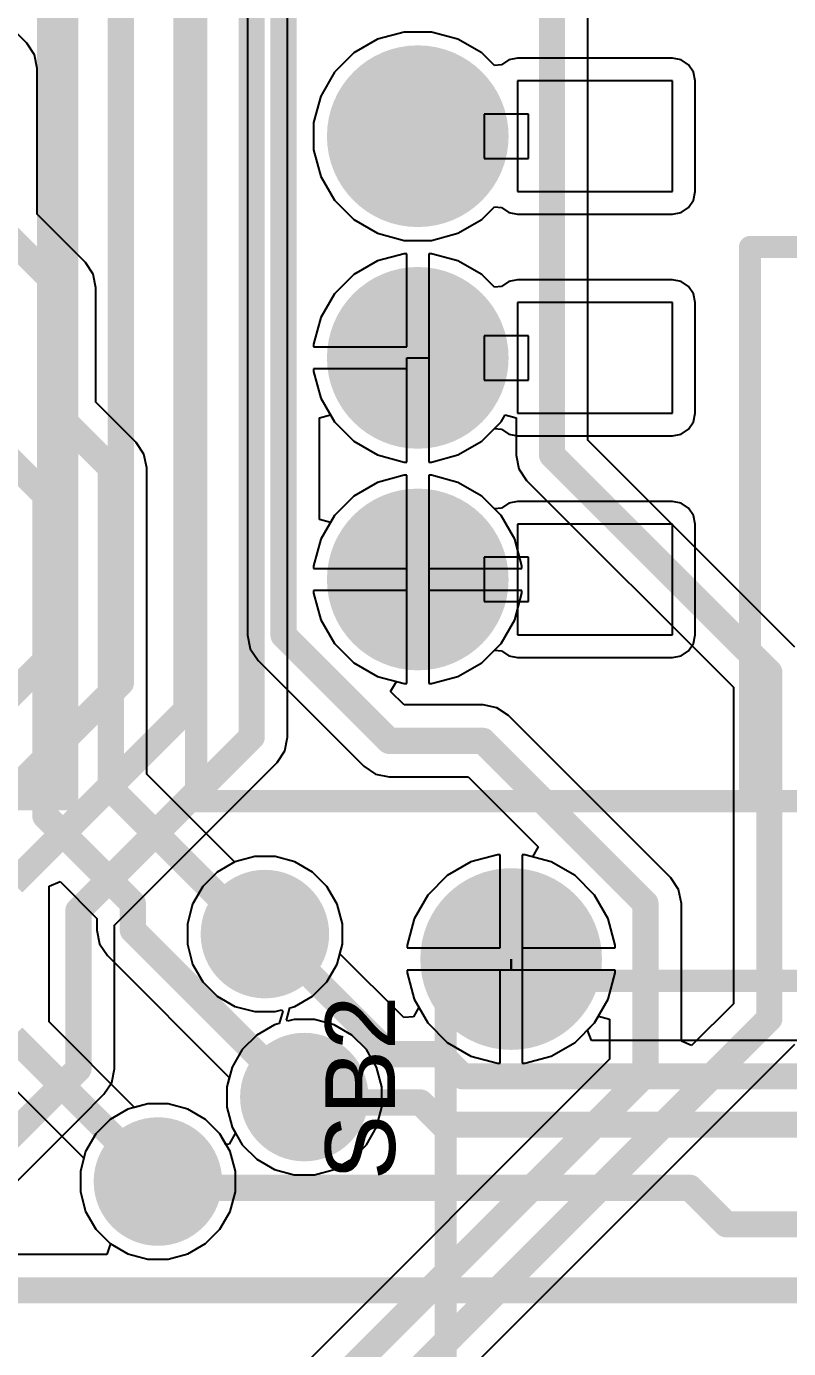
# Model space of a CAD drawing. Header units: inches. Extents: x -0.01 to 4.3, y -0.01 to 7.88.
# Drawn here: x 3.334 to 3.678, y 5.09 to 5.687 of the extents above; entities that cross this region are included whole.
import ezdxf

# ---------------------------------------------------------------- set-up
doc = ezdxf.new("R2010")
doc.units = ezdxf.units.IN
doc.header["$MEASUREMENT"] = 0
for name, color, linetype in [('Bottom Layer', 5, 'Continuous'), ('Bottom Solder', 6, 'Continuous'), ('Multi-Layer', 9, 'Continuous'), ('Pad Holes', 156, 'Continuous'), ('Top Layer', 1, 'Continuous'), ('Top Overlay', 2, 'Continuous'), ('Top Solder', 216, 'Continuous'), ('Via Holes', 16, 'Continuous')]:
    doc.layers.add(name, color=color, linetype=linetype)
doc.styles.add('Arial', font='', dxfattribs={"height": 0.2})
doc.styles.get('Arial').set_extended_font_data('Arial')

# ---------------------------------------------------------------- blocks, each defined once
blk = doc.blocks.new('B______7')
at = {"layer": 'Bottom Layer'}
h = blk.add_hatch(color=5, dxfattribs=at)
edge = h.paths.add_edge_path()
edge.add_arc((-0.12795, 0.08858), 0.037, 0, 360)
h = blk.add_hatch(color=5, dxfattribs=at)
edge = h.paths.add_edge_path()
edge.add_arc((0.12795, 0.08858), 0.037, 0, 360)
h = blk.add_hatch(color=5, dxfattribs=at)
edge = h.paths.add_edge_path()
edge.add_arc((-0.12795, -0.08858), 0.037, 0, 360)
h = blk.add_hatch(color=5, dxfattribs=at)
edge = h.paths.add_edge_path()
edge.add_arc((0.12795, -0.08858), 0.037, 0, 360)
at = {"layer": 'Bottom Solder'}
h = blk.add_hatch(color=6, dxfattribs=at)
edge = h.paths.add_edge_path()
edge.add_arc((-0.12795, 0.08858), 0.041, 0, 360)
h = blk.add_hatch(color=6, dxfattribs=at)
edge = h.paths.add_edge_path()
edge.add_arc((0.12795, 0.08858), 0.041, 0, 360)
h = blk.add_hatch(color=6, dxfattribs=at)
edge = h.paths.add_edge_path()
edge.add_arc((-0.12795, -0.08858), 0.041, 0, 360)
h = blk.add_hatch(color=6, dxfattribs=at)
edge = h.paths.add_edge_path()
edge.add_arc((0.12795, -0.08858), 0.041, 0, 360)
at = {"layer": 'Multi-Layer'}
h = blk.add_hatch(color=9, dxfattribs=at)
edge = h.paths.add_edge_path()
edge.add_arc((-0.12795, 0.08858), 0.037, 0, 360)
h = blk.add_hatch(color=9, dxfattribs=at)
edge = h.paths.add_edge_path()
edge.add_arc((0.12795, 0.08858), 0.037, 0, 360)
h = blk.add_hatch(color=9, dxfattribs=at)
edge = h.paths.add_edge_path()
edge.add_arc((-0.12795, -0.08858), 0.037, 0, 360)
h = blk.add_hatch(color=9, dxfattribs=at)
edge = h.paths.add_edge_path()
edge.add_arc((0.12795, -0.08858), 0.037, 0, 360)
at = {"layer": 'Pad Holes'}
h = blk.add_hatch(color=7, dxfattribs=at)
edge = h.paths.add_edge_path()
edge.add_arc((-0.12795, 0.08858), 0.02, 0, 360)
h = blk.add_hatch(color=7, dxfattribs=at)
edge = h.paths.add_edge_path()
edge.add_arc((0.12795, 0.08858), 0.02, 0, 360)
h = blk.add_hatch(color=7, dxfattribs=at)
edge = h.paths.add_edge_path()
edge.add_arc((-0.12795, -0.08858), 0.02, 0, 360)
h = blk.add_hatch(color=7, dxfattribs=at)
edge = h.paths.add_edge_path()
edge.add_arc((0.12795, -0.08858), 0.02, 0, 360)
at = {"layer": 'Top Layer'}
h = blk.add_hatch(color=1, dxfattribs=at)
edge = h.paths.add_edge_path()
edge.add_arc((-0.12795, 0.08858), 0.037, 0, 360)
h = blk.add_hatch(color=1, dxfattribs=at)
edge = h.paths.add_edge_path()
edge.add_arc((0.12795, 0.08858), 0.037, 0, 360)
h = blk.add_hatch(color=1, dxfattribs=at)
edge = h.paths.add_edge_path()
edge.add_arc((-0.12795, -0.08858), 0.037, 0, 360)
h = blk.add_hatch(color=1, dxfattribs=at)
edge = h.paths.add_edge_path()
edge.add_arc((0.12795, -0.08858), 0.037, 0, 360)
at = {"layer": 'Top Solder'}
h = blk.add_hatch(color=216, dxfattribs=at)
edge = h.paths.add_edge_path()
edge.add_arc((-0.12795, 0.08858), 0.041, 0, 360)
h = blk.add_hatch(color=216, dxfattribs=at)
edge = h.paths.add_edge_path()
edge.add_arc((0.12795, 0.08858), 0.041, 0, 360)
h = blk.add_hatch(color=216, dxfattribs=at)
edge = h.paths.add_edge_path()
edge.add_arc((-0.12795, -0.08858), 0.041, 0, 360)
h = blk.add_hatch(color=216, dxfattribs=at)
edge = h.paths.add_edge_path()
edge.add_arc((0.12795, -0.08858), 0.041, 0, 360)
at = {"layer": 'Top Overlay'}
for points in [[(-0.11811, -0.11811, 0.01, 0.01, 0), (-0.11811, 0.11811, 0.01, 0.01, 0)], [(0.11811, 0.11811, 0.01, 0.01, 0), (-0.11811, 0.11811, 0.01, 0.01, 0)], [(0.11811, -0.11811, 0.01, 0.01, 0), (0.11811, 0.11811, 0.01, 0.01, 0)], [(0.11811, -0.11811, 0.01, 0.01, 0), (-0.11811, -0.11811, 0.01, 0.01, 0)]]:
    blk.add_lwpolyline(points, format="xyseb", dxfattribs=at)
for points in [[(-0.12061, 0.11811, 0.005, 0.005, 1), (-0.11561, 0.11811, 0.005, 0.005, 1)], [(-0.12061, 0.11811, 0.005, 0.005, 1), (-0.11561, 0.11811, 0.005, 0.005, 1)], [(0.11561, 0.11811, 0.005, 0.005, 1), (0.12061, 0.11811, 0.005, 0.005, 1)], [(0.11561, 0.11811, 0.005, 0.005, 1), (0.12061, 0.11811, 0.005, 0.005, 1)], [(-0.12061, -0.11811, 0.005, 0.005, 1), (-0.11561, -0.11811, 0.005, 0.005, 1)], [(-0.12061, -0.11811, 0.005, 0.005, 1), (-0.11561, -0.11811, 0.005, 0.005, 1)], [(0.11561, -0.11811, 0.005, 0.005, 1), (0.12061, -0.11811, 0.005, 0.005, 1)], [(0.11561, -0.11811, 0.005, 0.005, 1), (0.12061, -0.11811, 0.005, 0.005, 1)]]:
    blk.add_lwpolyline(points, format="xyseb", close=True, dxfattribs=at)
blk = doc.blocks.new('B___P____31')
at = {"layer": 'Bottom Layer'}
h = blk.add_hatch(color=5, dxfattribs=at)
edge = h.paths.add_edge_path()
edge.add_arc((0.3, 0.95), 0.037, 0, 360)
h = blk.add_hatch(color=5, dxfattribs=at)
edge = h.paths.add_edge_path()
edge.add_arc((0.3, 0.85), 0.037, 0, 360)
h = blk.add_hatch(color=5, dxfattribs=at)
edge = h.paths.add_edge_path()
edge.add_arc((0.3, 0.75), 0.037, 0, 360)
at = {"layer": 'Bottom Solder'}
h = blk.add_hatch(color=6, dxfattribs=at)
edge = h.paths.add_edge_path()
edge.add_arc((0.3, 0.95), 0.041, 0, 360)
h = blk.add_hatch(color=6, dxfattribs=at)
edge = h.paths.add_edge_path()
edge.add_arc((0.3, 0.85), 0.041, 0, 360)
h = blk.add_hatch(color=6, dxfattribs=at)
edge = h.paths.add_edge_path()
edge.add_arc((0.3, 0.75), 0.041, 0, 360)
at = {"layer": 'Multi-Layer'}
h = blk.add_hatch(color=9, dxfattribs=at)
edge = h.paths.add_edge_path()
edge.add_arc((0.3, 0.95), 0.037, 0, 360)
h = blk.add_hatch(color=9, dxfattribs=at)
edge = h.paths.add_edge_path()
edge.add_arc((0.3, 0.85), 0.037, 0, 360)
h = blk.add_hatch(color=9, dxfattribs=at)
edge = h.paths.add_edge_path()
edge.add_arc((0.3, 0.75), 0.037, 0, 360)
at = {"layer": 'Pad Holes'}
h = blk.add_hatch(color=7, dxfattribs=at)
edge = h.paths.add_edge_path()
edge.add_arc((0.3, 0.95), 0.02, 0, 360)
h = blk.add_hatch(color=7, dxfattribs=at)
edge = h.paths.add_edge_path()
edge.add_arc((0.3, 0.85), 0.02, 0, 360)
h = blk.add_hatch(color=7, dxfattribs=at)
edge = h.paths.add_edge_path()
edge.add_arc((0.3, 0.75), 0.02, 0, 360)
at = {"layer": 'Top Layer'}
h = blk.add_hatch(color=1, dxfattribs=at)
edge = h.paths.add_edge_path()
edge.add_arc((0.3, 0.95), 0.037, 0, 360)
h = blk.add_hatch(color=1, dxfattribs=at)
edge = h.paths.add_edge_path()
edge.add_arc((0.3, 0.85), 0.037, 0, 360)
h = blk.add_hatch(color=1, dxfattribs=at)
edge = h.paths.add_edge_path()
edge.add_arc((0.3, 0.75), 0.037, 0, 360)
at = {"layer": 'Top Solder'}
h = blk.add_hatch(color=216, dxfattribs=at)
edge = h.paths.add_edge_path()
edge.add_arc((0.3, 0.95), 0.041, 0, 360)
h = blk.add_hatch(color=216, dxfattribs=at)
edge = h.paths.add_edge_path()
edge.add_arc((0.3, 0.85), 0.041, 0, 360)
h = blk.add_hatch(color=216, dxfattribs=at)
edge = h.paths.add_edge_path()
edge.add_arc((0.3, 0.75), 0.041, 0, 360)
at = {"layer": 'Bottom Layer'}
for p, q in [((0.255, 0.975), (0.185, 0.975)), ((0.185, 0.975), (0.185, 0.925)), ((0.255, 0.925), (0.255, 0.975)), ((0.27, 0.96), (0.25, 0.96)), ((0.25, 0.96), (0.25, 0.94)), ((0.27, 0.94), (0.27, 0.96)), ((0.25, 0.94), (0.27, 0.94)), ((0.185, 0.925), (0.255, 0.925)), ((0.255, 0.875), (0.185, 0.875)), ((0.185, 0.875), (0.185, 0.825)), ((0.255, 0.825), (0.255, 0.875)), ((0.27, 0.86), (0.25, 0.86)), ((0.25, 0.86), (0.25, 0.84)), ((0.27, 0.84), (0.27, 0.86)), ((0.25, 0.84), (0.27, 0.84)), ((0.185, 0.825), (0.255, 0.825)), ((0.255, 0.775), (0.185, 0.775)), ((0.185, 0.775), (0.185, 0.725)), ((0.255, 0.725), (0.255, 0.775)), ((0.27, 0.76), (0.25, 0.76)), ((0.25, 0.76), (0.25, 0.74)), ((0.27, 0.74), (0.27, 0.76)), ((0.25, 0.74), (0.27, 0.74)), ((0.185, 0.725), (0.255, 0.725))]:
    blk.add_line(p, q, dxfattribs=at)
at = {"layer": 'Top Overlay'}
for points in [[(0.4, 1.05, 0.01, 0.01, 0), (-0.4, 1.05, 0.01, 0.01, 0)], [(0.15, 1.05, 0.01, 0.01, 0), (-0.15, 1.05, 0.01, 0.01, 0)], [(0.15, 1.05, 0.01, 0.01, 0), (0.15, 0.8, 0.01, 0.01, 0)], [(0.4, 1.05, 0.01, 0.01, 0), (0.4, -1.05, 0.01, 0.01, 0)], [(0.15, 0.8, 0.01, 0.01, 0), (-0.15, 0.8, 0.01, 0.01, 0)]]:
    blk.add_lwpolyline(points, format="xyseb", dxfattribs=at)
for points in [[(0.1475, 1.05, 0.005, 0.005, 1), (0.1525, 1.05, 0.005, 0.005, 1)], [(0.1475, 1.05, 0.005, 0.005, 1), (0.1525, 1.05, 0.005, 0.005, 1)], [(0.3975, 1.05, 0.005, 0.005, 1), (0.4025, 1.05, 0.005, 0.005, 1)], [(0.3975, 1.05, 0.005, 0.005, 1), (0.4025, 1.05, 0.005, 0.005, 1)], [(0.1475, 0.8, 0.005, 0.005, 1), (0.1525, 0.8, 0.005, 0.005, 1)], [(0.1475, 0.8, 0.005, 0.005, 1), (0.1525, 0.8, 0.005, 0.005, 1)]]:
    blk.add_lwpolyline(points, format="xyseb", close=True, dxfattribs=at)
blk = doc.blocks.new('B___P____32')
at = {"layer": 'Top Overlay'}
for points in [[(0.4, 1.05, 0.01, 0.01, 0), (-0.4, 1.05, 0.01, 0.01, 0)], [(-0.4, 1.05, 0.01, 0.01, 0), (-0.4, -1.05, 0.01, 0.01, 0)]]:
    blk.add_lwpolyline(points, format="xyseb", dxfattribs=at)
blk.add_lwpolyline([(-0.4025, 1.05, 0.005, 0.005, 1), (-0.3975, 1.05, 0.005, 0.005, 1)], format="xyseb", close=True, dxfattribs=at)
blk.add_lwpolyline([(-0.4025, 1.05, 0.005, 0.005, 1), (-0.3975, 1.05, 0.005, 0.005, 1)], format="xyseb", close=True, dxfattribs=at)

msp = doc.modelspace()

# ---------------------------------------------------------------- hatches: boundary and pattern name
at = {"layer": 'Bottom Layer'}
h = msp.add_hatch(color=5, dxfattribs=at)
edge = h.paths.add_edge_path()
edge.add_arc((3.442, 5.277), 0.025, 0, 360)
h = msp.add_hatch(color=5, dxfattribs=at)
edge = h.paths.add_edge_path()
edge.add_arc((3.45979, 5.20345), 0.025, 0, 360)
h = msp.add_hatch(color=5, dxfattribs=at)
edge = h.paths.add_edge_path()
edge.add_arc((3.3937, 5.16535), 0.025, 0, 360)
at = {"layer": 'Bottom Solder'}
h = msp.add_hatch(color=6, dxfattribs=at)
edge = h.paths.add_edge_path()
edge.add_arc((3.442, 5.277), 0.029, 0, 360)
h = msp.add_hatch(color=6, dxfattribs=at)
edge = h.paths.add_edge_path()
edge.add_arc((3.45979, 5.20345), 0.029, 0, 360)
h = msp.add_hatch(color=6, dxfattribs=at)
edge = h.paths.add_edge_path()
edge.add_arc((3.3937, 5.16535), 0.029, 0, 360)
at = {"layer": 'Top Layer'}
h = msp.add_hatch(color=1, dxfattribs=at)
edge = h.paths.add_edge_path()
edge.add_arc((3.442, 5.277), 0.025, 0, 360)
h = msp.add_hatch(color=1, dxfattribs=at)
edge = h.paths.add_edge_path()
edge.add_arc((3.45979, 5.20345), 0.025, 0, 360)
h = msp.add_hatch(color=1, dxfattribs=at)
edge = h.paths.add_edge_path()
edge.add_arc((3.3937, 5.16535), 0.025, 0, 360)
at = {"layer": 'Top Solder'}
h = msp.add_hatch(color=216, dxfattribs=at)
edge = h.paths.add_edge_path()
edge.add_arc((3.442, 5.277), 0.029, 0, 360)
h = msp.add_hatch(color=216, dxfattribs=at)
edge = h.paths.add_edge_path()
edge.add_arc((3.45979, 5.20345), 0.029, 0, 360)
h = msp.add_hatch(color=216, dxfattribs=at)
edge = h.paths.add_edge_path()
edge.add_arc((3.3937, 5.16535), 0.029, 0, 360)
at = {"layer": 'Via Holes'}
h = msp.add_hatch(color=7, dxfattribs=at)
edge = h.paths.add_edge_path()
edge.add_arc((3.442, 5.277), 0.014, 0, 360)
h = msp.add_hatch(color=7, dxfattribs=at)
edge = h.paths.add_edge_path()
edge.add_arc((3.45979, 5.20345), 0.014, 0, 360)
h = msp.add_hatch(color=7, dxfattribs=at)
edge = h.paths.add_edge_path()
edge.add_arc((3.3937, 5.16535), 0.014, 0, 360)

# ---------------------------------------------------------------- linework, layer by layer
at = {"layer": 'Bottom Layer'}
for p, q in [((3.45227, 5.3659), (3.45227, 6.55534)), ((3.49286, 5.6808), (3.48214, 5.67461)), ((3.50481, 5.684), (3.49286, 5.6808)), ((3.51719, 5.684), (3.50481, 5.684)), ((3.52914, 5.6808), (3.51719, 5.684)), ((3.53986, 5.67461), (3.52914, 5.6808)), ((3.48214, 5.67461), (3.47339, 5.66586)), ((3.54558, 5.66889), (3.53986, 5.67461)), ((3.54879, 5.66921), (3.54558, 5.66889)), ((3.5521, 5.67142), (3.54879, 5.66921)), ((3.556, 5.6722), (3.5521, 5.67142)), ((3.626, 5.6722), (3.556, 5.6722)), ((3.6299, 5.67142), (3.626, 5.6722)), ((3.63321, 5.66921), (3.6299, 5.67142)), ((3.63542, 5.6659), (3.63321, 5.66921)), ((3.47339, 5.66586), (3.4672, 5.65514)), ((3.6362, 5.662), (3.63542, 5.6659)), ((3.6362, 5.612), (3.6362, 5.662)), ((3.4672, 5.65514), (3.464, 5.64319)), ((3.464, 5.64319), (3.464, 5.63081)), ((3.464, 5.63081), (3.4672, 5.61886)), ((3.4672, 5.61886), (3.47339, 5.60814)), ((3.47339, 5.60814), (3.48214, 5.59939)), ((3.63321, 5.60479), (3.63542, 5.6081)), ((3.63542, 5.6081), (3.6362, 5.612)), ((3.53986, 5.59939), (3.54558, 5.60511)), ((3.54558, 5.60511), (3.54879, 5.60479)), ((3.54879, 5.60479), (3.5521, 5.60258)), ((3.5521, 5.60258), (3.556, 5.6018)), ((3.556, 5.6018), (3.626, 5.6018)), ((3.626, 5.6018), (3.6299, 5.60258)), ((3.6299, 5.60258), (3.63321, 5.60479)), ((3.48214, 5.59939), (3.49286, 5.5932)), ((3.52914, 5.5932), (3.53986, 5.59939)), ((3.49286, 5.5932), (3.50481, 5.59)), ((3.50481, 5.59), (3.51719, 5.59)), ((3.51719, 5.59), (3.52914, 5.5932)), ((3.50481, 5.584), (3.49286, 5.5808)), ((3.506, 5.584), (3.50481, 5.584)), ((3.506, 5.542), (3.506, 5.584)), ((3.51719, 5.584), (3.516, 5.584)), ((3.516, 5.584), (3.516, 5.537)), ((3.52914, 5.5808), (3.51719, 5.584)), ((3.49286, 5.5808), (3.48214, 5.57461)), ((3.53986, 5.57461), (3.52914, 5.5808)), ((3.48214, 5.57461), (3.47339, 5.56586)), ((3.54558, 5.56889), (3.53986, 5.57461)), ((3.556, 5.5722), (3.5521, 5.57142)), ((3.626, 5.5722), (3.556, 5.5722)), ((3.6299, 5.57142), (3.626, 5.5722)), ((3.47339, 5.56586), (3.4672, 5.55514)), ((3.54879, 5.56921), (3.54558, 5.56889)), ((3.5521, 5.57142), (3.54879, 5.56921)), ((3.63321, 5.56921), (3.6299, 5.57142)), ((3.63542, 5.5659), (3.63321, 5.56921)), ((3.6362, 5.562), (3.63542, 5.5659)), ((3.6362, 5.512), (3.6362, 5.562)), ((3.4672, 5.55514), (3.464, 5.54319)), ((3.464, 5.54319), (3.464, 5.542)), ((3.464, 5.542), (3.506, 5.542)), ((3.516, 5.537), (3.516, 5.49)), ((3.506, 5.532), (3.464, 5.532)), ((3.464, 5.532), (3.464, 5.53081)), ((3.464, 5.53081), (3.4672, 5.51886)), ((3.506, 5.49), (3.506, 5.532)), ((3.4672, 5.51886), (3.47339, 5.50814)), ((3.47339, 5.50814), (3.48214, 5.49939)), ((3.63321, 5.50479), (3.63542, 5.5081)), ((3.63542, 5.5081), (3.6362, 5.512)), ((3.53986, 5.49939), (3.54558, 5.50511)), ((3.54558, 5.50511), (3.54879, 5.50479)), ((3.54879, 5.50479), (3.5521, 5.50258)), ((3.5521, 5.50258), (3.556, 5.5018)), ((3.556, 5.5018), (3.626, 5.5018)), ((3.626, 5.5018), (3.6299, 5.50258)), ((3.6299, 5.50258), (3.63321, 5.50479)), ((3.48214, 5.49939), (3.49286, 5.4932)), ((3.52914, 5.4932), (3.53986, 5.49939)), ((3.49286, 5.4932), (3.50481, 5.49)), ((3.50481, 5.49), (3.506, 5.49)), ((3.516, 5.49), (3.51719, 5.49)), ((3.51719, 5.49), (3.52914, 5.4932)), ((3.50481, 5.484), (3.49286, 5.4808)), ((3.506, 5.484), (3.50481, 5.484)), ((3.506, 5.442), (3.506, 5.484)), ((3.51719, 5.484), (3.516, 5.484)), ((3.516, 5.484), (3.516, 5.437)), ((3.52914, 5.4808), (3.51719, 5.484)), ((3.49286, 5.4808), (3.48214, 5.47461)), ((3.53986, 5.47461), (3.52914, 5.4808)), ((3.48214, 5.47461), (3.47339, 5.46586)), ((3.54558, 5.46889), (3.53986, 5.47461)), ((3.5521, 5.47142), (3.54879, 5.46921)), ((3.556, 5.4722), (3.5521, 5.47142)), ((3.626, 5.4722), (3.556, 5.4722)), ((3.6299, 5.47142), (3.626, 5.4722)), ((3.63321, 5.46921), (3.6299, 5.47142)), ((3.47339, 5.46586), (3.4672, 5.45514)), ((3.54879, 5.46921), (3.54558, 5.46889)), ((3.63542, 5.4659), (3.63321, 5.46921)), ((3.6362, 5.462), (3.63542, 5.4659)), ((3.6362, 5.412), (3.6362, 5.462)), ((3.4672, 5.45514), (3.464, 5.44319)), ((3.464, 5.44319), (3.464, 5.442)), ((3.464, 5.442), (3.506, 5.442)), ((3.516, 5.437), (3.516, 5.39)), ((3.506, 5.432), (3.464, 5.432)), ((3.464, 5.432), (3.464, 5.43081)), ((3.464, 5.43081), (3.4672, 5.41886)), ((3.506, 5.39), (3.506, 5.432)), ((3.4672, 5.41886), (3.47339, 5.40814)), ((3.63542, 5.4081), (3.6362, 5.412)), ((3.47339, 5.40814), (3.48214, 5.39939)), ((3.53986, 5.39939), (3.54558, 5.40511)), ((3.54558, 5.40511), (3.54879, 5.40479)), ((3.54879, 5.40479), (3.5521, 5.40258)), ((3.6299, 5.40258), (3.63321, 5.40479)), ((3.63321, 5.40479), (3.63542, 5.4081)), ((3.48214, 5.39939), (3.49286, 5.3932)), ((3.52914, 5.3932), (3.53986, 5.39939)), ((3.5521, 5.40258), (3.556, 5.4018)), ((3.556, 5.4018), (3.626, 5.4018)), ((3.626, 5.4018), (3.6299, 5.40258)), ((3.49286, 5.3932), (3.50481, 5.39)), ((3.51719, 5.39), (3.52914, 5.3932)), ((3.50481, 5.39), (3.506, 5.39)), ((3.516, 5.39), (3.51719, 5.39)), ((3.45104, 5.3597), (3.45227, 5.3659)), ((3.44752, 5.35444), (3.45104, 5.3597)), ((3.37408, 5.281), (3.44752, 5.35444)), ((3.42849, 5.30961), (3.42051, 5.30501)), ((3.43739, 5.312), (3.42849, 5.30961)), ((3.44661, 5.312), (3.43739, 5.312)), ((3.45551, 5.30961), (3.44661, 5.312)), ((3.46349, 5.30501), (3.45551, 5.30961)), ((3.53501, 5.30954), (3.52429, 5.30336)), ((3.54696, 5.31275), (3.53501, 5.30954)), ((3.54815, 5.31275), (3.54696, 5.31275)), ((3.54815, 5.27075), (3.54815, 5.31275)), ((3.55934, 5.31275), (3.55815, 5.31275)), ((3.55815, 5.31275), (3.55815, 5.27075)), ((3.57129, 5.30954), (3.55934, 5.31275)), ((3.58201, 5.30336), (3.57129, 5.30954)), ((3.42051, 5.30501), (3.41399, 5.29849)), ((3.47001, 5.29849), (3.46349, 5.30501)), ((3.52429, 5.30336), (3.51554, 5.29461)), ((3.59076, 5.29461), (3.58201, 5.30336)), ((3.41399, 5.29849), (3.40939, 5.29051)), ((3.47461, 5.29051), (3.47001, 5.29849)), ((3.51554, 5.29461), (3.50935, 5.28389)), ((3.59695, 5.28389), (3.59076, 5.29461)), ((3.40939, 5.29051), (3.407, 5.28161)), ((3.477, 5.28161), (3.47461, 5.29051)), ((3.37408, 5.21618), (3.37408, 5.281)), ((3.407, 5.28161), (3.407, 5.27239)), ((3.477, 5.27239), (3.477, 5.28161)), ((3.50935, 5.28389), (3.50615, 5.27194)), ((3.60015, 5.27194), (3.59695, 5.28389)), ((3.407, 5.27239), (3.40939, 5.26349)), ((3.47587, 5.26816), (3.477, 5.27239)), ((3.50467, 5.23935), (3.47587, 5.26816)), ((3.50615, 5.27194), (3.50615, 5.27075)), ((3.50615, 5.27075), (3.54815, 5.27075)), ((3.55815, 5.27075), (3.60015, 5.27075)), ((3.60015, 5.27075), (3.60015, 5.27194)), ((3.40939, 5.26349), (3.41399, 5.25551)), ((3.55315, 5.26075), (3.55315, 5.26575)), ((3.55315, 5.26575), (3.55315, 5.26575)), ((3.55315, 5.26575), (3.55315, 5.26075)), ((3.41399, 5.25551), (3.42051, 5.24899)), ((3.55315, 5.26075), (3.50615, 5.26075)), ((3.50615, 5.26075), (3.50615, 5.25956)), ((3.50615, 5.25956), (3.50935, 5.24761)), ((3.60015, 5.26075), (3.55315, 5.26075)), ((3.59695, 5.24761), (3.60015, 5.25956)), ((3.60015, 5.25956), (3.60015, 5.26075)), ((3.42051, 5.24899), (3.42849, 5.24439)), ((3.42849, 5.24439), (3.43739, 5.242)), ((3.51142, 5.24403), (3.50902, 5.23969)), ((3.50935, 5.24761), (3.51142, 5.24403)), ((3.59076, 5.23689), (3.59695, 5.24761)), ((3.43739, 5.242), (3.44661, 5.242)), ((3.44661, 5.242), (3.44961, 5.2428)), ((3.45011, 5.24226), (3.44848, 5.23665)), ((3.44961, 5.2428), (3.45011, 5.24226)), ((3.50902, 5.23969), (3.50467, 5.23935)), ((3.44628, 5.23606), (3.4383, 5.23145)), ((3.44848, 5.23665), (3.44628, 5.23606)), ((3.58755, 5.23368), (3.59076, 5.23689)), ((3.58946, 5.22906), (3.58755, 5.23368)), ((3.4383, 5.23145), (3.43178, 5.22494)), ((3.694, 5.22906), (3.58946, 5.22906)), ((3.43178, 5.22494), (3.42718, 5.21696)), ((3.37285, 5.20997), (3.37408, 5.21618)), ((3.42718, 5.21696), (3.42479, 5.20805)), ((3.36933, 5.20471), (3.37285, 5.20997)), ((3.42479, 5.20805), (3.42479, 5.19884)), ((3.35885, 5.19422), (3.36933, 5.20471)), ((3.38019, 5.19797), (3.37221, 5.19336)), ((3.38909, 5.20035), (3.38019, 5.19797)), ((3.39831, 5.20035), (3.38909, 5.20035)), ((3.40721, 5.19797), (3.39831, 5.20035)), ((3.41519, 5.19336), (3.40721, 5.19797)), ((3.42479, 5.19884), (3.42718, 5.18994)), ((3.30208, 5.13746), (3.35885, 5.19422)), ((3.37221, 5.19336), (3.36569, 5.18684)), ((3.42171, 5.18684), (3.41519, 5.19336)), ((3.42718, 5.18994), (3.4287, 5.1873)), ((3.36569, 5.18684), (3.36109, 5.17886)), ((3.42443, 5.18213), (3.42171, 5.18684)), ((3.4287, 5.1873), (3.42588, 5.18219)), ((3.36109, 5.17886), (3.3587, 5.16996)), ((3.42588, 5.18219), (3.42443, 5.18213)), ((3.3587, 5.16996), (3.3587, 5.16075)), ((3.3587, 5.16075), (3.36109, 5.15184)), ((3.36109, 5.15184), (3.36569, 5.14386)), ((3.36569, 5.14386), (3.3721, 5.13746)), ((3.37208, 5.13694), (3.37068, 5.13246)), ((3.3721, 5.13746), (3.37208, 5.13694)), ((3.37068, 5.13246), (3.30415, 5.13246))]:
    msp.add_line(p, q, dxfattribs=at)
for points in [[(3.345, 5.40255, 0.01181, 0.01181, 0), (3.345, 7.06163, 0.01181, 0.01181, 0)], [(3.377, 5.39036, 0.01181, 0.01181, 0), (3.377, 6.90759, 0.01181, 0.01181, 0)], [(3.40653, 5.37813, 0.01181, 0.01181, 0), (3.40653, 6.63253, 0.01181, 0.01181, 0)], [(3.43606, 5.3659, 0.01181, 0.01181, 0), (3.43606, 6.56205, 0.01181, 0.01181, 0)], [(3.26882, 5.32637, 0.01181, 0.01181, 0), (3.345, 5.40255, 0.01181, 0.01181, 0)], [(3.29881, 5.31218, 0.01181, 0.01181, 0), (3.377, 5.39036, 0.01181, 0.01181, 0)], [(3.32834, 5.29995, 0.01181, 0.01181, 0), (3.40653, 5.37813, 0.01181, 0.01181, 0)], [(3.35787, 5.28771, 0.01181, 0.01181, 0), (3.43606, 5.3659, 0.01181, 0.01181, 0)], [(3.35787, 5.21618, 0.01181, 0.01181, 0), (3.35787, 5.28771, 0.01181, 0.01181, 0)], [(3.442, 5.277, 0.01181, 0.01181, 0), (3.44409, 5.277, 0.01181, 0.01181, 0)], [(3.44409, 5.277, 0.01181, 0.01181, 0), (3.49825, 5.22284, 0.01181, 0.01181, 0)], [(3.49825, 5.22284, 0.01181, 0.01181, 0), (3.52124, 5.22284, 0.01181, 0.01181, 0)], [(3.52124, 5.22284, 0.01181, 0.01181, 0), (3.53124, 5.21284, 0.01181, 0.01181, 0)], [(3.34738, 5.20569, 0.01181, 0.01181, 0), (3.35787, 5.21618, 0.01181, 0.01181, 0)], [(3.53124, 5.21284, 0.01181, 0.01181, 0), (3.76314, 5.21284, 0.01181, 0.01181, 0)], [(3.28776, 5.14607, 0.01181, 0.01181, 0), (3.34738, 5.20569, 0.01181, 0.01181, 0)], [(3.45979, 5.20345, 0.01181, 0.01181, 0), (3.46221, 5.20102, 0.01181, 0.01181, 0)], [(3.46221, 5.20102, 0.01181, 0.01181, 0), (3.51221, 5.20102, 0.01181, 0.01181, 0)], [(3.51221, 5.20102, 0.01181, 0.01181, 0), (3.5222, 5.19103, 0.01181, 0.01181, 0)], [(3.5222, 5.19103, 0.01181, 0.01181, 0), (3.78309, 5.19103, 0.01181, 0.01181, 0)], [(3.3937, 5.16535, 0.01181, 0.01181, 0), (3.39651, 5.16254, 0.01181, 0.01181, 0)], [(3.39651, 5.16254, 0.01181, 0.01181, 0), (3.63382, 5.16254, 0.01181, 0.01181, 0)], [(3.63382, 5.16254, 0.01181, 0.01181, 0), (3.65029, 5.14607, 0.01181, 0.01181, 0)], [(3.65029, 5.14607, 0.01181, 0.01181, 0), (3.77989, 5.14607, 0.01181, 0.01181, 0)], [(3.16428, 5.11624, 0.01181, 0.01181, 0), (3.79181, 5.11624, 0.01181, 0.01181, 0)]]:
    msp.add_lwpolyline(points, format="xyseb", dxfattribs=at)
for points in [[(3.34205, 5.40255, 0.00591, 0.00591, 1), (3.34795, 5.40255, 0.00591, 0.00591, 1)], [(3.34205, 5.40255, 0.00591, 0.00591, 1), (3.34795, 5.40255, 0.00591, 0.00591, 1)], [(3.37405, 5.39036, 0.00591, 0.00591, 1), (3.37995, 5.39036, 0.00591, 0.00591, 1)], [(3.37405, 5.39036, 0.00591, 0.00591, 1), (3.37995, 5.39036, 0.00591, 0.00591, 1)], [(3.40357, 5.37813, 0.00591, 0.00591, 1), (3.40948, 5.37813, 0.00591, 0.00591, 1)], [(3.40357, 5.37813, 0.00591, 0.00591, 1), (3.40948, 5.37813, 0.00591, 0.00591, 1)], [(3.4331, 5.3659, 0.00591, 0.00591, 1), (3.43901, 5.3659, 0.00591, 0.00591, 1)], [(3.4331, 5.3659, 0.00591, 0.00591, 1), (3.43901, 5.3659, 0.00591, 0.00591, 1)], [(3.35491, 5.28771, 0.00591, 0.00591, 1), (3.36082, 5.28771, 0.00591, 0.00591, 1)], [(3.35491, 5.28771, 0.00591, 0.00591, 1), (3.36082, 5.28771, 0.00591, 0.00591, 1)], [(3.43905, 5.277, 0.00591, 0.00591, 1), (3.44495, 5.277, 0.00591, 0.00591, 1)], [(3.44113, 5.277, 0.00591, 0.00591, 1), (3.44704, 5.277, 0.00591, 0.00591, 1)], [(3.44113, 5.277, 0.00591, 0.00591, 1), (3.44704, 5.277, 0.00591, 0.00591, 1)], [(3.4953, 5.22284, 0.00591, 0.00591, 1), (3.5012, 5.22284, 0.00591, 0.00591, 1)], [(3.4953, 5.22284, 0.00591, 0.00591, 1), (3.5012, 5.22284, 0.00591, 0.00591, 1)], [(3.51829, 5.22284, 0.00591, 0.00591, 1), (3.52419, 5.22284, 0.00591, 0.00591, 1)], [(3.51829, 5.22284, 0.00591, 0.00591, 1), (3.52419, 5.22284, 0.00591, 0.00591, 1)], [(3.35491, 5.21618, 0.00591, 0.00591, 1), (3.36082, 5.21618, 0.00591, 0.00591, 1)], [(3.35491, 5.21618, 0.00591, 0.00591, 1), (3.36082, 5.21618, 0.00591, 0.00591, 1)], [(3.52828, 5.21284, 0.00591, 0.00591, 1), (3.53419, 5.21284, 0.00591, 0.00591, 1)], [(3.52828, 5.21284, 0.00591, 0.00591, 1), (3.53419, 5.21284, 0.00591, 0.00591, 1)], [(3.34443, 5.20569, 0.00591, 0.00591, 1), (3.35033, 5.20569, 0.00591, 0.00591, 1)], [(3.34443, 5.20569, 0.00591, 0.00591, 1), (3.35033, 5.20569, 0.00591, 0.00591, 1)], [(3.45684, 5.20345, 0.00591, 0.00591, 1), (3.46274, 5.20345, 0.00591, 0.00591, 1)], [(3.45926, 5.20102, 0.00591, 0.00591, 1), (3.46517, 5.20102, 0.00591, 0.00591, 1)], [(3.45926, 5.20102, 0.00591, 0.00591, 1), (3.46517, 5.20102, 0.00591, 0.00591, 1)], [(3.50926, 5.20102, 0.00591, 0.00591, 1), (3.51516, 5.20102, 0.00591, 0.00591, 1)], [(3.50926, 5.20102, 0.00591, 0.00591, 1), (3.51516, 5.20102, 0.00591, 0.00591, 1)], [(3.51925, 5.19103, 0.00591, 0.00591, 1), (3.52515, 5.19103, 0.00591, 0.00591, 1)], [(3.51925, 5.19103, 0.00591, 0.00591, 1), (3.52515, 5.19103, 0.00591, 0.00591, 1)], [(3.39075, 5.16535, 0.00591, 0.00591, 1), (3.39665, 5.16535, 0.00591, 0.00591, 1)], [(3.39356, 5.16254, 0.00591, 0.00591, 1), (3.39947, 5.16254, 0.00591, 0.00591, 1)], [(3.39356, 5.16254, 0.00591, 0.00591, 1), (3.39947, 5.16254, 0.00591, 0.00591, 1)], [(3.63087, 5.16254, 0.00591, 0.00591, 1), (3.63677, 5.16254, 0.00591, 0.00591, 1)], [(3.63087, 5.16254, 0.00591, 0.00591, 1), (3.63677, 5.16254, 0.00591, 0.00591, 1)], [(3.64734, 5.14607, 0.00591, 0.00591, 1), (3.65324, 5.14607, 0.00591, 0.00591, 1)], [(3.64734, 5.14607, 0.00591, 0.00591, 1), (3.65324, 5.14607, 0.00591, 0.00591, 1)]]:
    msp.add_lwpolyline(points, format="xyseb", close=True, dxfattribs=at)
at = {"layer": 'Top Layer'}
for p, q in [((3.58784, 5.49985), (3.58784, 6.27638)), ((3.43416, 6.17638), (3.43416, 5.41189)), ((3.33447, 5.67902), (3.29556, 5.71793)), ((3.33798, 5.67376), (3.33447, 5.67902)), ((3.33922, 5.66755), (3.33798, 5.67376)), ((3.33922, 5.60176), (3.33922, 5.66755)), ((3.36098, 5.58), (3.33922, 5.60176)), ((3.3645, 5.57473), (3.36098, 5.58)), ((3.36573, 5.56853), (3.3645, 5.57473)), ((3.36573, 5.517), (3.36573, 5.56853)), ((3.506, 5.49), (3.506, 5.537)), ((3.506, 5.537), (3.516, 5.537)), ((3.516, 5.537), (3.516, 5.49)), ((3.3839, 5.49883), (3.36573, 5.517)), ((3.4666, 5.50991), (3.4716, 5.51125)), ((3.4666, 5.46409), (3.4666, 5.50991)), ((3.4716, 5.51125), (3.47339, 5.50814)), ((3.47339, 5.50814), (3.48214, 5.49939)), ((3.53986, 5.49939), (3.54861, 5.50814)), ((3.54861, 5.50814), (3.5504, 5.51125)), ((3.5504, 5.51125), (3.5554, 5.50991)), ((3.5554, 5.50991), (3.5554, 5.49314)), ((3.38742, 5.49357), (3.3839, 5.49883)), ((3.48214, 5.49939), (3.49286, 5.4932)), ((3.52914, 5.4932), (3.53986, 5.49939)), ((3.68116, 5.40653), (3.58784, 5.49985)), ((3.38865, 5.48737), (3.38742, 5.49357)), ((3.49286, 5.4932), (3.50481, 5.49)), ((3.50481, 5.49), (3.506, 5.49)), ((3.516, 5.49), (3.51719, 5.49)), ((3.51719, 5.49), (3.52914, 5.4932)), ((3.5554, 5.49314), (3.55664, 5.48693)), ((3.38865, 5.34923), (3.38865, 5.48737)), ((3.50481, 5.484), (3.49286, 5.4808)), ((3.506, 5.484), (3.50481, 5.484)), ((3.506, 5.437), (3.506, 5.484)), ((3.51719, 5.484), (3.516, 5.484)), ((3.516, 5.484), (3.516, 5.442)), ((3.52914, 5.4808), (3.51719, 5.484)), ((3.55664, 5.48693), (3.56015, 5.48167)), ((3.49286, 5.4808), (3.48214, 5.47461)), ((3.53986, 5.47461), (3.52914, 5.4808)), ((3.56015, 5.48167), (3.65348, 5.38835)), ((3.48214, 5.47461), (3.47339, 5.46586)), ((3.54861, 5.46586), (3.53986, 5.47461)), ((3.47339, 5.46586), (3.4716, 5.46275)), ((3.5548, 5.45514), (3.54861, 5.46586)), ((3.4716, 5.46275), (3.4666, 5.46409)), ((3.558, 5.44319), (3.5548, 5.45514)), ((3.516, 5.442), (3.558, 5.442)), ((3.558, 5.442), (3.558, 5.44319)), ((3.506, 5.39), (3.506, 5.437)), ((3.558, 5.432), (3.516, 5.432)), ((3.516, 5.432), (3.516, 5.39)), ((3.5548, 5.41886), (3.558, 5.43081)), ((3.558, 5.43081), (3.558, 5.432)), ((3.54861, 5.40814), (3.5548, 5.41886)), ((3.43416, 5.41189), (3.4354, 5.40568)), ((3.4354, 5.40568), (3.43891, 5.40042)), ((3.53986, 5.39939), (3.54861, 5.40814)), ((3.43891, 5.40042), (3.48662, 5.35271)), ((3.52914, 5.3932), (3.53986, 5.39939)), ((3.51719, 5.39), (3.52914, 5.3932)), ((3.49876, 5.38645), (3.50134, 5.39093)), ((3.50134, 5.39093), (3.50481, 5.39)), ((3.50481, 5.39), (3.506, 5.39)), ((3.516, 5.39), (3.51719, 5.39)), ((3.65348, 5.38835), (3.65348, 5.24557)), ((3.50481, 5.38039), (3.49876, 5.38645)), ((3.54045, 5.38039), (3.50481, 5.38039)), ((3.54666, 5.37916), (3.54045, 5.38039)), ((3.55192, 5.37564), (3.54666, 5.37916)), ((3.62524, 5.30233), (3.55192, 5.37564)), ((3.48662, 5.35271), (3.49189, 5.34919)), ((3.42835, 5.30953), (3.38865, 5.34923)), ((3.49189, 5.34919), (3.49809, 5.34796)), ((3.49809, 5.34796), (3.53374, 5.34796)), ((3.53374, 5.34796), (3.56539, 5.3163)), ((3.56539, 5.3163), (3.56281, 5.31182)), ((3.42849, 5.30961), (3.42835, 5.30953)), ((3.43739, 5.312), (3.42849, 5.30961)), ((3.44661, 5.312), (3.43739, 5.312)), ((3.45551, 5.30961), (3.44661, 5.312)), ((3.46349, 5.30501), (3.45551, 5.30961)), ((3.53501, 5.30954), (3.52429, 5.30336)), ((3.54696, 5.31275), (3.53501, 5.30954)), ((3.54815, 5.31275), (3.54696, 5.31275)), ((3.54815, 5.27075), (3.54815, 5.31275)), ((3.55934, 5.31275), (3.55815, 5.31275)), ((3.55815, 5.31275), (3.55815, 5.26575)), ((3.56281, 5.31182), (3.55934, 5.31275)), ((3.47001, 5.29849), (3.46349, 5.30501)), ((3.52429, 5.30336), (3.51554, 5.29461)), ((3.34456, 5.29862), (3.34956, 5.3007)), ((3.34456, 5.23743), (3.34456, 5.29862)), ((3.34956, 5.3007), (3.36617, 5.28409)), ((3.47461, 5.29051), (3.47001, 5.29849)), ((3.62875, 5.29706), (3.62524, 5.30233)), ((3.51554, 5.29461), (3.50935, 5.28389)), ((3.62999, 5.29086), (3.62875, 5.29706)), ((3.477, 5.28161), (3.47461, 5.29051)), ((3.62999, 5.22862), (3.62999, 5.29086)), ((3.36617, 5.28409), (3.36617, 5.27877)), ((3.477, 5.27239), (3.477, 5.28161)), ((3.50935, 5.28389), (3.50615, 5.27194)), ((3.36617, 5.27877), (3.3674, 5.27256)), ((3.3674, 5.27256), (3.37092, 5.2673)), ((3.47461, 5.26349), (3.477, 5.27239)), ((3.50615, 5.27194), (3.50615, 5.27075)), ((3.50615, 5.27075), (3.54815, 5.27075)), ((3.37092, 5.2673), (3.42593, 5.21229)), ((3.47001, 5.25551), (3.47461, 5.26349)), ((3.55815, 5.26575), (3.55815, 5.21875)), ((3.46349, 5.24899), (3.47001, 5.25551)), ((3.54815, 5.26075), (3.50615, 5.26075)), ((3.50615, 5.26075), (3.50615, 5.25956)), ((3.50615, 5.25956), (3.50935, 5.24761)), ((3.54815, 5.21875), (3.54815, 5.26075)), ((3.45169, 5.23818), (3.45331, 5.2438)), ((3.45331, 5.2438), (3.45551, 5.24439)), ((3.45551, 5.24439), (3.46349, 5.24899)), ((3.50935, 5.24761), (3.51554, 5.23689)), ((3.65348, 5.24557), (3.63461, 5.22671)), ((3.45219, 5.23764), (3.45169, 5.23818)), ((3.45518, 5.23845), (3.45219, 5.23764)), ((3.4644, 5.23845), (3.45518, 5.23845)), ((3.4733, 5.23606), (3.4644, 5.23845)), ((3.59076, 5.23689), (3.59255, 5.24)), ((3.59255, 5.24), (3.59755, 5.23866)), ((3.59755, 5.23866), (3.59755, 5.2205)), ((3.38321, 5.19878), (3.34456, 5.23743)), ((3.48128, 5.23145), (3.4733, 5.23606)), ((3.51554, 5.23689), (3.52429, 5.22814)), ((3.58201, 5.22814), (3.59076, 5.23689)), ((3.4878, 5.22494), (3.48128, 5.23145)), ((3.50874, 5.05497), (3.68116, 5.22739)), ((3.52429, 5.22814), (3.53501, 5.22195)), ((3.57129, 5.22195), (3.58201, 5.22814)), ((3.63461, 5.22671), (3.62999, 5.22862)), ((3.59755, 5.2205), (3.45153, 5.07448)), ((3.49241, 5.21696), (3.4878, 5.22494)), ((3.53501, 5.22195), (3.54696, 5.21875)), ((3.55934, 5.21875), (3.57129, 5.22195)), ((3.31687, 5.21925), (3.36028, 5.17584)), ((3.49479, 5.20805), (3.49241, 5.21696)), ((3.54696, 5.21875), (3.54815, 5.21875)), ((3.55815, 5.21875), (3.55934, 5.21875)), ((3.42593, 5.21229), (3.42479, 5.20805)), ((3.42479, 5.20805), (3.42479, 5.19884)), ((3.49479, 5.19884), (3.49479, 5.20805)), ((3.38909, 5.20035), (3.38321, 5.19878)), ((3.39831, 5.20035), (3.38909, 5.20035)), ((3.40721, 5.19797), (3.39831, 5.20035)), ((3.41519, 5.19336), (3.40721, 5.19797)), ((3.42479, 5.19884), (3.42718, 5.18994)), ((3.49241, 5.18994), (3.49479, 5.19884)), ((3.42171, 5.18684), (3.41519, 5.19336)), ((3.42718, 5.18994), (3.43178, 5.18196)), ((3.4878, 5.18196), (3.49241, 5.18994)), ((3.42632, 5.17886), (3.42171, 5.18684)), ((3.4287, 5.16996), (3.42632, 5.17886)), ((3.43178, 5.18196), (3.4383, 5.17544)), ((3.48128, 5.17544), (3.4878, 5.18196)), ((3.36028, 5.17584), (3.3587, 5.16996)), ((3.4383, 5.17544), (3.44628, 5.17083)), ((3.4733, 5.17083), (3.48128, 5.17544)), ((3.3587, 5.16996), (3.3587, 5.16075)), ((3.4287, 5.16075), (3.4287, 5.16996)), ((3.44628, 5.17083), (3.45518, 5.16845)), ((3.45518, 5.16845), (3.4644, 5.16845)), ((3.4644, 5.16845), (3.4733, 5.17083)), ((3.3587, 5.16075), (3.36109, 5.15184)), ((3.42632, 5.15184), (3.4287, 5.16075)), ((3.36109, 5.15184), (3.36569, 5.14386)), ((3.42171, 5.14386), (3.42632, 5.15184)), ((3.36569, 5.14386), (3.37221, 5.13735)), ((3.41519, 5.13735), (3.42171, 5.14386)), ((3.37221, 5.13735), (3.38019, 5.13274)), ((3.40721, 5.13274), (3.41519, 5.13735)), ((3.38019, 5.13274), (3.38909, 5.13035)), ((3.38909, 5.13035), (3.39831, 5.13035)), ((3.39831, 5.13035), (3.40721, 5.13274))]:
    msp.add_line(p, q, dxfattribs=at)
for points in [[(3.57162, 5.49314, 0.01181, 0.01181, 0), (3.57162, 6.27638, 0.01181, 0.01181, 0)], [(3.45038, 5.41189, 0.01181, 0.01181, 0), (3.45038, 6.17638, 0.01181, 0.01181, 0)], [(3.323, 5.59504, 0.01181, 0.01181, 0), (3.34951, 5.56853, 0.01181, 0.01181, 0)], [(3.34951, 5.51029, 0.01181, 0.01181, 0), (3.34951, 5.56853, 0.01181, 0.01181, 0)], [(3.34951, 5.51029, 0.01181, 0.01181, 0), (3.37243, 5.48737, 0.01181, 0.01181, 0)], [(3.31999, 5.49806, 0.01181, 0.01181, 0), (3.34291, 5.47514, 0.01181, 0.01181, 0)], [(3.57162, 5.49314, 0.01181, 0.01181, 0), (3.66969, 5.39507, 0.01181, 0.01181, 0)], [(3.37243, 5.34251, 0.01181, 0.01181, 0), (3.37243, 5.48737, 0.01181, 0.01181, 0)], [(3.34291, 5.33028, 0.01181, 0.01181, 0), (3.34291, 5.47514, 0.01181, 0.01181, 0)], [(3.45038, 5.41189, 0.01181, 0.01181, 0), (3.49809, 5.36418, 0.01181, 0.01181, 0)], [(3.66969, 5.23886, 0.01181, 0.01181, 0), (3.66969, 5.39507, 0.01181, 0.01181, 0)], [(3.49809, 5.36418, 0.01181, 0.01181, 0), (3.54045, 5.36418, 0.01181, 0.01181, 0)], [(3.54045, 5.36418, 0.01181, 0.01181, 0), (3.61377, 5.29086, 0.01181, 0.01181, 0)], [(3.37243, 5.34251, 0.01181, 0.01181, 0), (3.43794, 5.277, 0.01181, 0.01181, 0)], [(3.34291, 5.33028, 0.01181, 0.01181, 0), (3.38238, 5.2908, 0.01181, 0.01181, 0)], [(3.38238, 5.27877, 0.01181, 0.01181, 0), (3.38238, 5.2908, 0.01181, 0.01181, 0)], [(3.61377, 5.21378, 0.01181, 0.01181, 0), (3.61377, 5.29086, 0.01181, 0.01181, 0)], [(3.38238, 5.27877, 0.01181, 0.01181, 0), (3.4577, 5.20345, 0.01181, 0.01181, 0)], [(3.43794, 5.277, 0.01181, 0.01181, 0), (3.442, 5.277, 0.01181, 0.01181, 0)], [(3.49253, 5.06169, 0.01181, 0.01181, 0), (3.66969, 5.23886, 0.01181, 0.01181, 0)], [(3.32834, 5.23072, 0.01181, 0.01181, 0), (3.3937, 5.16535, 0.01181, 0.01181, 0)], [(3.463, 5.06301, 0.01181, 0.01181, 0), (3.61377, 5.21378, 0.01181, 0.01181, 0)], [(3.4577, 5.20345, 0.01181, 0.01181, 0), (3.45979, 5.20345, 0.01181, 0.01181, 0)]]:
    msp.add_lwpolyline(points, format="xyseb", dxfattribs=at)
for points in [[(3.34656, 5.56853, 0.00591, 0.00591, 1), (3.35247, 5.56853, 0.00591, 0.00591, 1)], [(3.34656, 5.56853, 0.00591, 0.00591, 1), (3.35247, 5.56853, 0.00591, 0.00591, 1)], [(3.34656, 5.51029, 0.00591, 0.00591, 1), (3.35247, 5.51029, 0.00591, 0.00591, 1)], [(3.34656, 5.51029, 0.00591, 0.00591, 1), (3.35247, 5.51029, 0.00591, 0.00591, 1)], [(3.56867, 5.49314, 0.00591, 0.00591, 1), (3.57457, 5.49314, 0.00591, 0.00591, 1)], [(3.56867, 5.49314, 0.00591, 0.00591, 1), (3.57457, 5.49314, 0.00591, 0.00591, 1)], [(3.36948, 5.48737, 0.00591, 0.00591, 1), (3.37539, 5.48737, 0.00591, 0.00591, 1)], [(3.36948, 5.48737, 0.00591, 0.00591, 1), (3.37539, 5.48737, 0.00591, 0.00591, 1)], [(3.33995, 5.47514, 0.00591, 0.00591, 1), (3.34586, 5.47514, 0.00591, 0.00591, 1)], [(3.33995, 5.47514, 0.00591, 0.00591, 1), (3.34586, 5.47514, 0.00591, 0.00591, 1)], [(3.44743, 5.41189, 0.00591, 0.00591, 1), (3.45333, 5.41189, 0.00591, 0.00591, 1)], [(3.44743, 5.41189, 0.00591, 0.00591, 1), (3.45333, 5.41189, 0.00591, 0.00591, 1)], [(3.66674, 5.39507, 0.00591, 0.00591, 1), (3.67265, 5.39507, 0.00591, 0.00591, 1)], [(3.66674, 5.39507, 0.00591, 0.00591, 1), (3.67265, 5.39507, 0.00591, 0.00591, 1)], [(3.49514, 5.36418, 0.00591, 0.00591, 1), (3.50104, 5.36418, 0.00591, 0.00591, 1)], [(3.49514, 5.36418, 0.00591, 0.00591, 1), (3.50104, 5.36418, 0.00591, 0.00591, 1)], [(3.5375, 5.36418, 0.00591, 0.00591, 1), (3.54341, 5.36418, 0.00591, 0.00591, 1)], [(3.5375, 5.36418, 0.00591, 0.00591, 1), (3.54341, 5.36418, 0.00591, 0.00591, 1)], [(3.36948, 5.34251, 0.00591, 0.00591, 1), (3.37539, 5.34251, 0.00591, 0.00591, 1)], [(3.36948, 5.34251, 0.00591, 0.00591, 1), (3.37539, 5.34251, 0.00591, 0.00591, 1)], [(3.33995, 5.33028, 0.00591, 0.00591, 1), (3.34586, 5.33028, 0.00591, 0.00591, 1)], [(3.33995, 5.33028, 0.00591, 0.00591, 1), (3.34586, 5.33028, 0.00591, 0.00591, 1)], [(3.37943, 5.2908, 0.00591, 0.00591, 1), (3.38534, 5.2908, 0.00591, 0.00591, 1)], [(3.37943, 5.2908, 0.00591, 0.00591, 1), (3.38534, 5.2908, 0.00591, 0.00591, 1)], [(3.61082, 5.29086, 0.00591, 0.00591, 1), (3.61672, 5.29086, 0.00591, 0.00591, 1)], [(3.61082, 5.29086, 0.00591, 0.00591, 1), (3.61672, 5.29086, 0.00591, 0.00591, 1)], [(3.37943, 5.27877, 0.00591, 0.00591, 1), (3.38534, 5.27877, 0.00591, 0.00591, 1)], [(3.37943, 5.27877, 0.00591, 0.00591, 1), (3.38534, 5.27877, 0.00591, 0.00591, 1)], [(3.43499, 5.277, 0.00591, 0.00591, 1), (3.4409, 5.277, 0.00591, 0.00591, 1)], [(3.43499, 5.277, 0.00591, 0.00591, 1), (3.4409, 5.277, 0.00591, 0.00591, 1)], [(3.43905, 5.277, 0.00591, 0.00591, 1), (3.44495, 5.277, 0.00591, 0.00591, 1)], [(3.66674, 5.23886, 0.00591, 0.00591, 1), (3.67265, 5.23886, 0.00591, 0.00591, 1)], [(3.66674, 5.23886, 0.00591, 0.00591, 1), (3.67265, 5.23886, 0.00591, 0.00591, 1)], [(3.61082, 5.21378, 0.00591, 0.00591, 1), (3.61672, 5.21378, 0.00591, 0.00591, 1)], [(3.61082, 5.21378, 0.00591, 0.00591, 1), (3.61672, 5.21378, 0.00591, 0.00591, 1)], [(3.45475, 5.20345, 0.00591, 0.00591, 1), (3.46066, 5.20345, 0.00591, 0.00591, 1)], [(3.45475, 5.20345, 0.00591, 0.00591, 1), (3.46066, 5.20345, 0.00591, 0.00591, 1)], [(3.45684, 5.20345, 0.00591, 0.00591, 1), (3.46274, 5.20345, 0.00591, 0.00591, 1)], [(3.39075, 5.16535, 0.00591, 0.00591, 1), (3.39665, 5.16535, 0.00591, 0.00591, 1)]]:
    msp.add_lwpolyline(points, format="xyseb", close=True, dxfattribs=at)

# ---------------------------------------------------------------- block references
for name, p, rotation in [('B___P____32', (2.95276, 6.3878), 180), ('B___P____31', (3.811, 6.387), 180), ('B______7', (3.64173, 5.1378), 270)]:
    msp.add_blockref(name, p, dxfattribs=dict(rotation=rotation))

# ---------------------------------------------------------------- texts
at = {"layer": 'Top Overlay', "style": 'Arial'}
msp.add_text('SB2', height=0.031496, rotation=90, dxfattribs=at).set_placement((3.50074, 5.16602))

doc.saveas('drawing.dxf')
